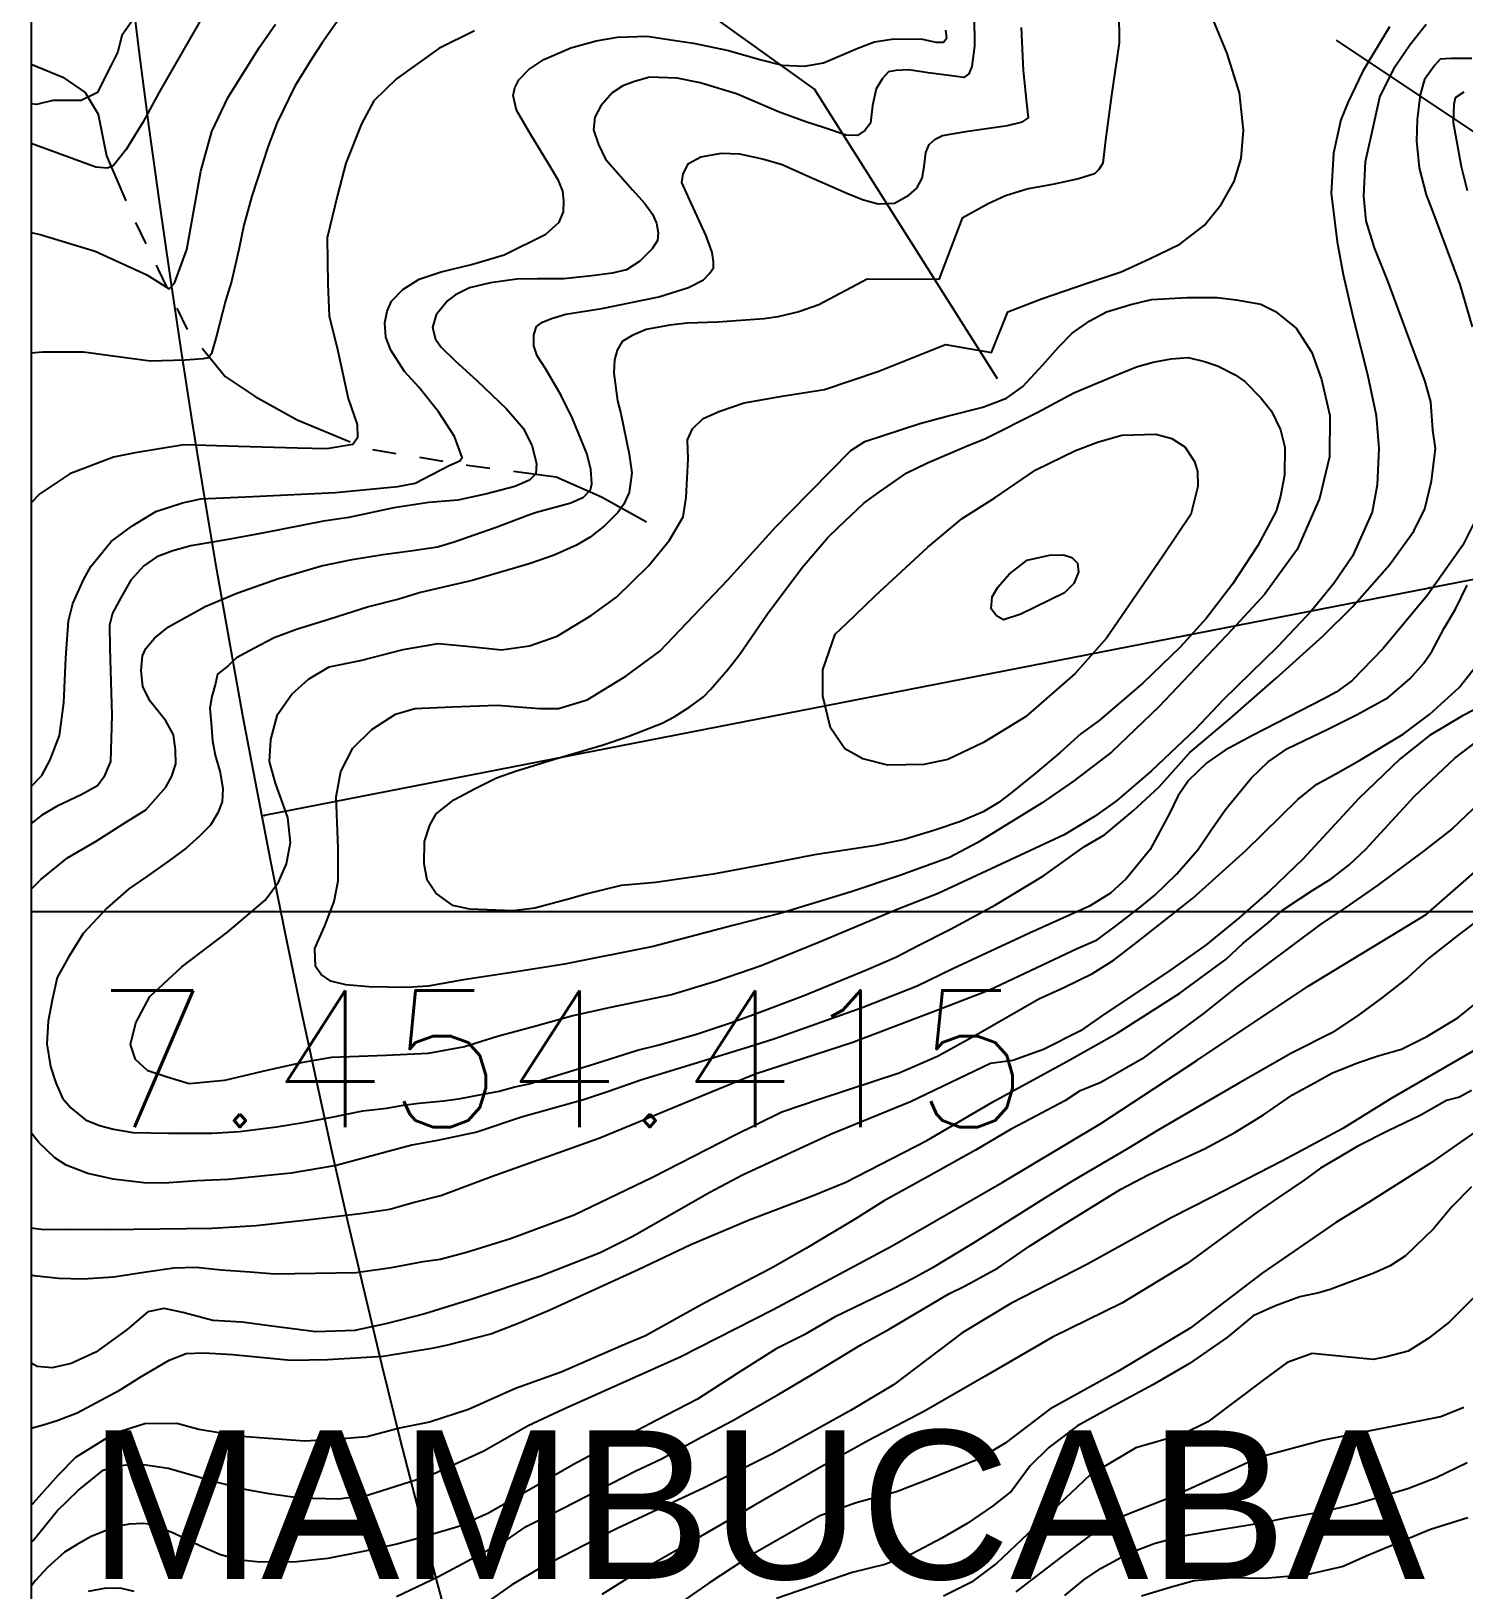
# Model space of a CAD drawing. Header units: millimetres. Extents: x 548366 to 1117317, y 7446967 to 14899125.
# Drawn here: x 549360 to 549963, y 7454129 to 7454786 of the extents above; entities that cross this region are included whole.
import ezdxf

# ---------------------------------------------------------------- set-up
doc = ezdxf.new("R2010")
doc.units = ezdxf.units.MM
doc.header["$MEASUREMENT"] = 0
doc.linetypes.add('RIO_PERIODICO', pattern=[5.8, 3, -0.4, 0.4, -0.4, 0.4, -0.4, 0.4, -0.4])
for name, color, linetype in [('AID5_25K', 2, 'Continuous'), ('CURVA_INTERMEDIÁRIA', 32, 'Continuous'), ('CURVA_MESTRA', 36, 'Continuous'), ('MALHA_TM', 8, 'Continuous'), ('RADIAIS', 222, 'Continuous'), ('RIO_PERIÓDICO', 4, 'RIO_PERIODICO'), ('RIO_PERMANENTE', 4, 'Continuous'), ('TXT_COORD_MALHA', 7, 'Continuous'), ('TXT_TOPÔNIMOS_2', 8, 'Continuous')]:
    doc.layers.add(name, color=color, linetype=linetype)
doc.styles.add('TXT_BAIRRO', font='ARIAL.TTF', dxfattribs={"height": 25})
doc.styles.add('TXT_MALHA_10K', font='romans.shx', dxfattribs={"height": 23})

msp = doc.modelspace()

# ---------------------------------------------------------------- linework, layer by layer
at = {"layer": 'AID5_25K'}
msp.add_lwpolyline([(549360, 7450410), (559365, 7450410), (559365, 7460415), (549360, 7460415), (549360, 7450410)], dxfattribs=at)
at = {"layer": 'CURVA_INTERMEDIÁRIA'}
for points, elevation in [([(549447.19, 7454817.83), (549413.67, 7454759.53), (549407.16, 7454747.32), (549400.03, 7454735.71), (549394.71, 7454729.02), (549392.15, 7454727.84), (549387.22, 7454728.23), (549360, 7454738.2)], 170), ([(549817.72, 7454807.11), (549817.94, 7454780.64), (549814.79, 7454758.59), (549812.19, 7454739.65), (549811.12, 7454730.01), (549809.46, 7454727.29), (549807.57, 7454725.39), (549800.82, 7454723.42), (549789.94, 7454721.02), (549779.63, 7454719.08), (549770.08, 7454716.26), (549762.81, 7454712.84), (549751.97, 7454706.8), (549742.09, 7454680.93), (549711.94, 7454681.1), (549691.63, 7454670.36), (549683.12, 7454667.33), (549674.35, 7454665.29), (549668.58, 7454664.45), (549658.75, 7454663.67), (549649.01, 7454663.07), (549636.15, 7454662.65), (549628.85, 7454661.69), (549618.88, 7454659.95), (549613.03, 7454657.45), (549608.82, 7454654.87), (549606.66, 7454651.21), (549605.52, 7454647.13), (549605.33, 7454641.57), (549606.84, 7454629.87), (549608.29, 7454624.54), (549611.78, 7454607.52), (549612.92, 7454599.54), (549611.7, 7454591.34), (549609.54, 7454586.42), (549606.96, 7454582.94), (549601.28, 7454577.26), (549595.27, 7454572.52), (549589.5, 7454569.09), (549580.13, 7454564.95), (549569.7, 7454561.32), (549545.63, 7454554.22), (549523.88, 7454549.18), (549514.7, 7454546.4), (549501.96, 7454543.22), (549485.7, 7454538.03), (549471.64, 7454533.65), (549462.23, 7454530.15), (549453.74, 7454525.72), (549446.46, 7454521.74), (549442.98, 7454518.38), (549438.48, 7454514.91), (549437.61, 7454510.93), (549436.05, 7454505.39), (549435.18, 7454500.54), (549435.7, 7454494.3), (549436.4, 7454486.86), (549437.41, 7454480.77), (549439.49, 7454473.49), (549440.7, 7454466.56), (549440.36, 7454461.19), (549438.62, 7454456.52), (549435.5, 7454451.32), (549430.82, 7454446.65), (549425.27, 7454441.62), (549417.74, 7454436.14), (549408.72, 7454429.73), (549401.09, 7454424.53), (549391.9, 7454416.39), (549381.85, 7454405.65), (549375.78, 7454395.78), (549370.9, 7454387.2), (549368.82, 7454377.67), (549367.09, 7454368.84), (549366.57, 7454359.31), (549368.13, 7454349.78), (549370.39, 7454342.91), (549373.16, 7454336.33), (549376.63, 7454332.34), (549382.87, 7454327.32), (549388.77, 7454324.9), (549394.66, 7454323.34), (549402.81, 7454321.89), (549417.81, 7454321.71), (549436.08, 7454321.65), (549447.65, 7454322.32), (549463.27, 7454324.3), (549474.5, 7454326.18), (549486.57, 7454328.34), (549499.55, 7454331.04), (549509.75, 7454332.19), (549516.78, 7454333.45), (549523.15, 7454334.23), (549533.76, 7454335.32), (549540.67, 7454336.28), (549548.73, 7454337.84), (549556.96, 7454339.34), (549563.55, 7454341.17), (549569.68, 7454342.49), (549594.84, 7454350.19), (549615.27, 7454356.55), (549624.32, 7454358.79), (549640.43, 7454363.53), (549654.77, 7454368.19), (549665.16, 7454371.97), (549684.97, 7454379.51), (549711.57, 7454390.39), (549724.01, 7454395.67), (549733.71, 7454400.75), (549747.05, 7454407.53), (549765.92, 7454417.7), (549786.09, 7454429.94), (549803.35, 7454442.25), (549811.76, 7454447.2), (549823.89, 7454457.33), (549834.66, 7454467.35), (549847.72, 7454481.9), (549864.67, 7454496.24), (549884.14, 7454513.24), (549903.86, 7454530.99), (549916.01, 7454543.02), (549931.85, 7454560.94), (549942.02, 7454574.99), (549946.72, 7454584.51), (549949.44, 7454596.13), (549951.2, 7454609.84), (549950.09, 7454617.63), (549949.14, 7454629.55), (549946.69, 7454638.53), (549941.38, 7454652.67), (549931.3, 7454680.02), (549925.46, 7454694.24), (549921.92, 7454705.67), (549920.96, 7454716.01), (549921.65, 7454730.68), (549924.22, 7454741.87), (549927.76, 7454757.66), (549934, 7454770.47), (549940.31, 7454779.74), (549947.24, 7454788.52)], 240), ([(549492.2, 7454794.32), (549482.48, 7454780.59), (549478.31, 7454774.21), (549470.93, 7454762.36), (549463.55, 7454747.03), (549459.77, 7454737.13), (549455.14, 7454722.89), (549452.91, 7454715.99), (549449.54, 7454703.92), (549447.37, 7454693.61), (549444.28, 7454680.11), (549441.82, 7454672.07), (549437.87, 7454656.68), (549435.92, 7454649.77), (549434.61, 7454648.01), (549432.43, 7454647.65), (549424.84, 7454646.96), (549410.03, 7454646.62), (549382.01, 7454650.41), (549364.83, 7454650.33), (549360, 7454649.95)], 190), ([(549404.21, 7454792.23), (549398.21, 7454783.68), (549396.5, 7454776.83), (549393.93, 7454771.7), (549390.5, 7454764.85), (549387.93, 7454759.72), (549381.08, 7454756.3), (549369.09, 7454756.3), (549362.24, 7454754.59), (549360, 7454754.98)], 160), ([(549756.95, 7454791.9), (549757.04, 7454779.24), (549755.94, 7454770.68), (549754.77, 7454767.57), (549752.58, 7454766.06), (549747.49, 7454766.65), (549737.57, 7454767.91), (549729.5, 7454769.17), (549723.95, 7454768.92), (549720.84, 7454768.33), (549718.41, 7454765.56), (549715.7, 7454761.25), (549714.19, 7454754.28), (549713.27, 7454746.72), (549710.96, 7454743.67), (549707.85, 7454741.57), (549703.14, 7454741.74), (549693.98, 7454744.76), (549686.16, 7454747.37), (549674.59, 7454751.53), (549656.94, 7454759.08), (549641.64, 7454763.7), (549632, 7454765.79), (549620.48, 7454766.12), (549613.92, 7454764.27), (549609.13, 7454762.43), (549604.51, 7454759.49), (549599.8, 7454754.03), (549597.28, 7454749.33), (549596.78, 7454743.97), (549598.79, 7454737.76), (549601.82, 7454731.63), (549613.1, 7454718.72), (549618.39, 7454712.92), (549621.5, 7454708.48), (549623.27, 7454704.7), (549623.94, 7454700.59), (549623.69, 7454697.4), (549621.42, 7454693.9), (549616.21, 7454688.69), (549610.58, 7454685), (549604.64, 7454683.65), (549596.06, 7454682.48), (549584.21, 7454681.3), (549573.16, 7454681.3), (549564.5, 7454681.13), (549553.32, 7454679.53), (549544.49, 7454677.52), (549538.69, 7454674.58), (549535.31, 7454672), (549530.44, 7454666.13), (549529.01, 7454660.84), (549530.27, 7454655.88), (549532.54, 7454652.56), (549538.42, 7454646.77), (549547.62, 7454638.5), (549560.06, 7454626.58), (549567.12, 7454618.43), (549570.82, 7454611.23), (549572.67, 7454603.51), (549572.5, 7454599.14), (549569.81, 7454596.46), (549563.56, 7454593.9), (549551.8, 7454590.8), (549539.61, 7454588.03), (549527.45, 7454587.18), (549512.66, 7454584.91), (549493.69, 7454580.87), (549483.02, 7454579.19), (549458.09, 7454574.36), (549442.96, 7454571.59), (549427.24, 7454568.82), (549419.62, 7454566.8), (549412.9, 7454564.28), (549407.44, 7454560.5), (549401.89, 7454554.46), (549397.84, 7454547.25), (549394.23, 7454540.54), (549392.97, 7454535.5), (549393.05, 7454525.78), (549393.97, 7454497.59), (549393.38, 7454478.12), (549390.58, 7454471.5), (549387.98, 7454467.8), (549381, 7454464.11), (549371, 7454459.24), (549364.44, 7454455.55), (549360, 7454451.93)], 220), ([(549360, 7454700.72), (549363.72, 7454699.87), (549386.92, 7454692.86), (549408.66, 7454682.93), (549418.03, 7454677.05), (549420.28, 7454679.44), (549425.58, 7454693.61), (549428.5, 7454709.97), (549431.41, 7454726.52), (549436.08, 7454743.28), (549442.97, 7454757.72), (549456.12, 7454778.72), (549462.88, 7454788.52)], 180), ([(549360, 7454424.42), (549364.04, 7454428.36), (549375.25, 7454437.53), (549387.35, 7454444.57), (549399.01, 7454451.95), (549408.28, 7454457.76), (549416.7, 7454467.25), (549419.23, 7454471.91), (549420.85, 7454477.17), (549420.7, 7454483.06), (549419.86, 7454489.33), (549416.64, 7454495.2), (549409.9, 7454503.69), (549407.07, 7454509.73), (549406.37, 7454516.44), (549406.83, 7454522.64), (549408.21, 7454525.7), (549411.96, 7454529.98), (549417.83, 7454534.77), (549433.3, 7454543.33), (549446.59, 7454549.02), (549464.12, 7454555.14), (549482.24, 7454560.52), (549495.18, 7454563.12), (549508.02, 7454565.27), (549520.73, 7454566.95), (549530.99, 7454568.4), (549538, 7454570.5), (549555.69, 7454576.77), (549570.22, 7454582.22), (549572.73, 7454583), (549587.2, 7454586.98), (549592.48, 7454589.35), (549595.47, 7454592.41), (549596.01, 7454595.01), (549595.55, 7454601.18), (549593.86, 7454607.68), (549587.81, 7454622.42), (549583.14, 7454632.13), (549576.69, 7454643.28), (549573.02, 7454648.86), (549571.56, 7454653.07), (549571.56, 7454657.73), (549572.71, 7454661.17), (549575.31, 7454663.09), (549579, 7454664.56), (549585.05, 7454666.32), (549600.26, 7454668.81), (549624.15, 7454673.62), (549636.64, 7454677.68), (549643.04, 7454680.78), (549645.56, 7454683.45), (549647.25, 7454685.9), (549647.25, 7454688.42), (549646.64, 7454692.32), (549644.17, 7454699.43), (549637.28, 7454714.34), (549633.91, 7454721.81), (549634.44, 7454725.48), (549636.74, 7454729.76), (549641.95, 7454732.59), (549650.6, 7454734.12), (549658.24, 7454733.9), (549668.35, 7454731.6), (549676.12, 7454729.34), (549687.37, 7454724.29), (549704.3, 7454716.95), (549710.39, 7454714.46), (549716.6, 7454712.83), (549723.49, 7454713.14), (549729.39, 7454716.5), (549732.84, 7454719.49), (549735.13, 7454723.69), (549735.9, 7454728.56), (549736.67, 7454734.45), (549737.97, 7454737.74), (549740.5, 7454740.11), (549743.61, 7454741.65), (549754.34, 7454743.38), (549770.95, 7454745.8), (549777.36, 7454747.36), (549779.78, 7454749.09), (549779.09, 7454755.31), (549777.7, 7454768.96), (549776.85, 7454787.09)], 230), ([(549360, 7454467.56), (549364.5, 7454472.14), (549367.99, 7454478.78), (549371.97, 7454489.02), (549373.75, 7454502.84), (549374.53, 7454521.8), (549375.77, 7454537.25), (549377.53, 7454544.67), (549382.17, 7454554.84), (549385.12, 7454560.23), (549393.74, 7454570.73), (549402.32, 7454577.22), (549412.44, 7454583.35), (549423.64, 7454587.02), (549431.48, 7454588.71), (549453.27, 7454589.69), (549488.11, 7454591.33), (549514.29, 7454593.8), (549521.58, 7454595.27), (549535.95, 7454602.64), (549540.38, 7454604.72), (549541.36, 7454606.09), (549538.16, 7454614.96), (549531.44, 7454625.32), (549523.19, 7454635.69), (549517.18, 7454642.21), (549511.37, 7454651.27), (549509.33, 7454656.73), (549508.94, 7454662.73), (549509.92, 7454667.68), (549511.75, 7454671.92), (549516.49, 7454676.79), (549523.27, 7454681.16), (549532.55, 7454684.23), (549545.32, 7454687.25), (549559.16, 7454691.43), (549576.68, 7454700.06), (549582.23, 7454705.15), (549584.12, 7454709.45), (549584.26, 7454714.13), (549583.81, 7454718.17), (549581.98, 7454722.67), (549578.11, 7454729.31), (549570.14, 7454742.22), (549564.32, 7454752.3), (549562.89, 7454758.43), (549563.54, 7454761.69), (549565.25, 7454765.05), (549569.56, 7454769.41), (549575.83, 7454773.65), (549587.16, 7454778.43), (549597.8, 7454781.43), (549606.88, 7454783), (549619.31, 7454783.39), (549629.3, 7454781.89), (549638.81, 7454780.51), (549653.56, 7454777.38), (549666.79, 7454773.65), (549676.19, 7454771.24), (549685.59, 7454770.72), (549693.52, 7454772.17), (549708.02, 7454778.3), (549715, 7454780.97), (549723.13, 7454782.24), (549735.14, 7454782.11), (549740.82, 7454780.93), (549744.02, 7454780.87), (549745.47, 7454782.65), (549745.08, 7454786)], 210), ([(549966.4, 7454774.06), (549957.59, 7454773.98), (549953.07, 7454773.68), (549950.93, 7454771.23), (549946.56, 7454765.11), (549944.72, 7454758.76), (549943.43, 7454748.36), (549943.2, 7454739.33), (549944.34, 7454727.94), (549947.26, 7454716.65), (549950.33, 7454708.63), (549961.37, 7454678.88), (549966.65, 7454661.01)], 230), ([(549964.57, 7454718.33), (549962.12, 7454728.35), (549960.49, 7454736.97), (549958.74, 7454746.99), (549959.07, 7454754.79), (549959.58, 7454757.64), (549963.27, 7454759.91)], 220), ([(549745.62, 7454623.46), (549760.64, 7454627.29), (549770.62, 7454631.01), (549777.42, 7454635.94), (549785.86, 7454645.03), (549792.44, 7454652.47), (549798.28, 7454658.44), (549805.63, 7454663.59), (549812.65, 7454667.42), (549822.95, 7454670.49), (549831.61, 7454672.57), (549846.57, 7454673.46), (549859.18, 7454673.35), (549867.29, 7454672.47), (549877.56, 7454670.61), (549883.81, 7454667.55), (549892.47, 7454660.54), (549899.16, 7454650.25), (549903.23, 7454638.91), (549906.74, 7454623.69), (549906.52, 7454606.3), (549902.35, 7454588.78), (549892.89, 7454567.36), (549879.19, 7454548.33), (549865.59, 7454533.66), (549834.74, 7454501.05), (549814.73, 7454482.02), (549798.73, 7454469.86), (549785.63, 7454460.69), (549758.55, 7454444.05), (549746.56, 7454437.74), (549725.73, 7454430.07), (549705.17, 7454423.24), (549675.68, 7454414.26), (549655.32, 7454409.09), (549621.88, 7454400.22), (549584.52, 7454392.73), (549564.13, 7454389.56), (549542, 7454386.13), (549527.09, 7454383.51), (549517.88, 7454382.96), (549502.09, 7454383.18), (549492.47, 7454384.05), (549486.12, 7454385.69), (549482.06, 7454388.43), (549479.65, 7454391.83), (549479.44, 7454399.33), (549483.61, 7454408.96), (549487.55, 7454419.15), (549489.2, 7454427.87), (549489.2, 7454441.66), (549488.33, 7454463.21), (549490.41, 7454473.94), (549495.35, 7454483.66), (549503.36, 7454491.54), (549513.33, 7454498), (549521.56, 7454500.41), (549537.24, 7454501.07), (549556.16, 7454501.77), (549574.03, 7454500.46), (549581.98, 7454500.46), (549594.04, 7454504.08), (549610.38, 7454514.04), (549624.63, 7454524.55), (549653.2, 7454554.53), (549673.31, 7454576.72), (549679.67, 7454583.18), (549705.04, 7454608.99), (549710.88, 7454612.78), (549734.02, 7454620.34), (549745.62, 7454623.46)], 260), ([(549798.85, 7454633.33), (549815.35, 7454640.14), (549825.33, 7454644.23), (549832.28, 7454646.22), (549839.94, 7454647.65), (549847, 7454648.1), (549853.95, 7454646.52), (549859.33, 7454644.69), (549866.84, 7454640.9), (549870.89, 7454638.04), (549877.63, 7454631.15), (549882.08, 7454625.53), (549885.85, 7454617.74), (549887.68, 7454610.34), (549887.57, 7454598.67), (549885.84, 7454589.79), (549884.06, 7454583.48), (549876.4, 7454568.99), (549865.66, 7454552.76), (549854.64, 7454538.22), (549843.71, 7454526.24), (549827.98, 7454511.06), (549809.53, 7454495.33), (549801.84, 7454489.76), (549793.1, 7454481.87), (549782.67, 7454473.05), (549772.42, 7454464.78), (549767.09, 7454460.73), (549760.81, 7454456.98), (549751.25, 7454452.86), (549740.43, 7454449.16), (549727.46, 7454445.23), (549715.6, 7454442.72), (549696.21, 7454439.75), (549689.75, 7454438.76), (549671.77, 7454435.36), (549647.09, 7454430.7), (549622.79, 7454427.18), (549608.42, 7454425.84), (549594.1, 7454422.44), (549585.57, 7454420), (549571.98, 7454416.35), (549562.96, 7454415.2), (549544.63, 7454415.99), (549537.45, 7454417.53), (549530.28, 7454422.71), (549526.71, 7454428.17), (549525.38, 7454435.02), (549525.58, 7454444.44), (549527.85, 7454451.32), (549530.47, 7454456.1), (549534.53, 7454459.28), (549537.93, 7454462.01), (549547.17, 7454466.84), (549555.89, 7454471.2), (549563.89, 7454474.06), (549578.83, 7454478.67), (549586.44, 7454480.94), (549600.41, 7454485), (549611.52, 7454488.8), (549625.58, 7454494.26), (549630.72, 7454496.92), (549637.27, 7454501.04), (549643, 7454505.38), (549646.02, 7454508.44), (549653.28, 7454516.77), (549658.37, 7454523.28), (549669.96, 7454540.2), (549684.56, 7454559.74), (549695.3, 7454572.37), (549699.79, 7454576.71), (549710.48, 7454586.86), (549717.05, 7454591.65), (549728.68, 7454599.58), (549737.32, 7454603.87), (549753.71, 7454610.86), (549761.66, 7454614.11), (549783.48, 7454625.04), (549798.85, 7454633.33)], 270), ([(549715.3, 7454547.89), (549737.51, 7454568.31), (549751.96, 7454580.41), (549765.63, 7454589.06), (549782.94, 7454600.83), (549799.55, 7454609.05), (549808.84, 7454612.56), (549819.12, 7454615.44), (549833.43, 7454615.82), (549840.14, 7454614.04), (549845.66, 7454610.54), (549849.67, 7454604.4), (549850.93, 7454600.14), (549851.05, 7454593.87), (549848.16, 7454582.04), (549836.37, 7454564.5), (549812.64, 7454529.96), (549799.41, 7454515.09), (549778.58, 7454496.92), (549760.84, 7454486.07), (549745.92, 7454478.93), (549735.75, 7454476.8), (549720.58, 7454476.55), (549710.16, 7454479.18), (549702.57, 7454483.44), (549696.42, 7454492.2), (549693.29, 7454505.61), (549693.27, 7454516.63), (549698.47, 7454531.67), (549703.2, 7454536.25), (549715.3, 7454547.89)], 280), ([(549968.03, 7454579.76), (549962.73, 7454569.22), (549947.84, 7454548.12), (549929.13, 7454525.73), (549915.88, 7454512.04), (549909.29, 7454507.23), (549904.19, 7454504.5), (549874.14, 7454489.09), (549862.58, 7454482.82), (549854.92, 7454477.47), (549847.22, 7454470.14), (549842.7, 7454463.56), (549839.33, 7454456.53), (549831.05, 7454441), (549820.94, 7454428.69), (549814.28, 7454422.65), (549805.5, 7454417.17), (549780.27, 7454405.82), (549747.98, 7454390.85), (549732.97, 7454383.59), (549709.79, 7454374.37), (549673.05, 7454361.35), (549662.03, 7454357.83), (549639.02, 7454350.81), (549616.62, 7454343.92), (549603.06, 7454339.18), (549592.53, 7454335.73), (549566.46, 7454328.34), (549547.55, 7454322.07), (549531.11, 7454318.62), (549520.31, 7454316.56), (549508.71, 7454313.54), (549488.42, 7454308.11), (549469.38, 7454304.75), (549442.99, 7454302.22), (549429.74, 7454301.53), (549416.03, 7454300.62), (549407.41, 7454300.72), (549394.46, 7454302.32), (549383.82, 7454304.69), (549374.71, 7454308.13), (549369.92, 7454311.3), (549363.18, 7454317.73), (549360, 7454321.81)], 230), ([(549766.87, 7454551.53), (549771.66, 7454556.99), (549779.2, 7454562.84), (549788.73, 7454564.89), (549794.5, 7454565.05), (549798.08, 7454563.97), (549800.4, 7454561.64), (549800.81, 7454557.81), (549798.9, 7454553.03), (549794.93, 7454549.06), (549776.56, 7454540.06), (549769.33, 7454537.7), (549766.33, 7454539.36), (549764.14, 7454542.36), (549764.55, 7454547.42), (549766.87, 7454551.53)], 290), ([(549360, 7454281.84), (549365.21, 7454281.05), (549376.98, 7454281.31), (549392.33, 7454281.09), (549436.19, 7454281.61), (549454.69, 7454282.86), (549476.18, 7454285.15), (549499.63, 7454287.92), (549511.03, 7454289.72), (549520.27, 7454292.33), (549532.38, 7454295.35), (549553.79, 7454303.35), (549599.33, 7454319.7), (549634.09, 7454334), (549664.82, 7454346.61), (549705.47, 7454359.75), (549739.47, 7454372.72), (549763.38, 7454381.99), (549800.58, 7454399.51), (549808.73, 7454403.04), (549817.05, 7454409.16), (549826.81, 7454416.72), (549832.97, 7454421.89), (549842.13, 7454430.71), (549851.17, 7454440.92), (549856.29, 7454448.64), (549862.79, 7454457.93), (549873.63, 7454471.02), (549880.69, 7454477.91), (549888.89, 7454483.59), (549905.87, 7454491.73), (549918.17, 7454497.83), (549931.29, 7454505.04), (549940.53, 7454513.02), (549946.11, 7454519.29), (549949.56, 7454524.33), (549954.85, 7454534.15), (549959.57, 7454542.19), (549964.44, 7454552.26)], 220), ([(549360, 7454261.98), (549361.17, 7454261.7), (549371.68, 7454260.66), (549381.85, 7454260.39), (549394.65, 7454261.17), (549408.42, 7454263.32), (549420.01, 7454264.95), (549429.48, 7454265.28), (549439.98, 7454264.18), (549452.18, 7454263.33), (549462.37, 7454262.48), (549496.81, 7454263), (549511.74, 7454265.09), (549525, 7454267.57), (549532.22, 7454268.58), (549543.26, 7454271.58), (549561.73, 7454277.38), (549588.54, 7454287.25), (549621.56, 7454303.12), (549655.75, 7454320.65), (549675.97, 7454330.6), (549692.16, 7454336.08), (549725.44, 7454347.06), (549741.48, 7454354.08), (549757.73, 7454363.01), (549784.22, 7454378.19), (549794.74, 7454382.96), (549806.78, 7454388.88), (549815.95, 7454394.61), (549825.7, 7454402.25), (549848.83, 7454420.39), (549871.37, 7454440.67), (549893.27, 7454462.11), (549901.26, 7454468.49), (549909.23, 7454472.93), (549919.54, 7454478.86), (549937.54, 7454489.6), (549948.84, 7454498.07), (549961.08, 7454509.28), (549968.91, 7454519.25)], 210), ([(549360, 7454197.43), (549364.68, 7454198.8), (549370.9, 7454200.78), (549379.41, 7454203.91), (549397.45, 7454213.56), (549406.12, 7454219.05), (549418.11, 7454226.12), (549425.28, 7454228.87), (549432.7, 7454229.22), (549444.92, 7454228.49), (549469.35, 7454226.08), (549484.77, 7454226.43), (549508.16, 7454227.73), (549529.48, 7454231.26), (549535.34, 7454232.5), (549553.46, 7454237.24), (549565.46, 7454241.81), (549578.12, 7454247.13), (549615.46, 7454264.25), (549637.64, 7454274.77), (549662.22, 7454285.16), (549688.55, 7454295.16), (549703, 7454301.06), (549737.07, 7454318.61), (549765.15, 7454335.04), (549797.22, 7454352.59), (549817.16, 7454363.79), (549828.43, 7454370.92), (549843.53, 7454380.57), (549863.04, 7454394.96), (549870.09, 7454401.52), (549880.87, 7454410.39), (549886.74, 7454415.56), (549894.25, 7454420.39), (549899.47, 7454423.89), (549907.23, 7454428.72), (549914.83, 7454434.67), (549921.77, 7454441.19), (549942.32, 7454463.49), (549959.33, 7454479.43), (549968.69, 7454486.65)], 190), ([(549975.65, 7454466.4), (549958.24, 7454449.76), (549946.04, 7454440.36), (549926.91, 7454426.11), (549913.12, 7454416.45), (549902.52, 7454409.3), (549867.56, 7454383.26), (549853.51, 7454372), (549827.73, 7454352.98), (549810.23, 7454343.04), (549801.35, 7454339.34), (549795.11, 7454335.23), (549782.98, 7454328.82), (549772.24, 7454323.26), (549757.53, 7454314.52), (549738.9, 7454304.11), (549718.75, 7454292.99), (549706.95, 7454285.57), (549686.34, 7454273.2), (549671.36, 7454264.72), (549643.58, 7454250.21), (549618.65, 7454236.3), (549608.18, 7454231.93), (549583.07, 7454221.01), (549563.85, 7454214.12), (549544.11, 7454205.33), (549527.67, 7454200.03), (549515.08, 7454197.52), (549501.29, 7454193.81), (549489.22, 7454192.88), (549475.17, 7454191.95), (549448.55, 7454194.04), (549430.52, 7454196.96), (549421.37, 7454199.47), (549407.85, 7454199.34), (549394.89, 7454195.25), (549378.72, 7454185.19), (549371.43, 7454177.64), (549360.78, 7454165.9), (549360, 7454165.19)], 180), ([(549360, 7454149.34), (549360.78, 7454150.17), (549370.91, 7454162.69), (549379.92, 7454171.4), (549390.36, 7454179.75), (549396.63, 7454181.83), (549406.34, 7454182.35), (549417.69, 7454180.59), (549428.03, 7454177.67), (549436.59, 7454175.17), (549450.59, 7454171.72), (549459.99, 7454169.95), (549473.11, 7454168.18), (549489.51, 7454167.76), (549501.93, 7454169.43), (549528.1, 7454177.68), (549550.55, 7454188.01), (549569.2, 7454198.58), (549583.92, 7454205.46), (549633.18, 7454227.55), (549672.3, 7454247.43), (549722.49, 7454274.2), (549768.74, 7454300.85), (549810.24, 7454325.76), (549850.62, 7454352.21), (549897.57, 7454383.58), (549947.24, 7454413.71), (549984.39, 7454446.22)], 170), ([(549970.47, 7454412.41), (549961.37, 7454405.51), (549948.34, 7454395.29), (549939.4, 7454387.1), (549928.37, 7454378.53), (549918.84, 7454371.43), (549907.75, 7454364), (549890.52, 7454355.27), (549868.6, 7454342.88), (549834.88, 7454323.25), (549821.24, 7454314.86), (549798.44, 7454301.53), (549786.37, 7454294.19), (549756.84, 7454275.45), (549739.44, 7454264.96), (549731.29, 7454260.55), (549722.86, 7454256.08), (549698.1, 7454244.2), (549685.45, 7454236.73), (549673.65, 7454230.87), (549657.25, 7454220.51), (549640.46, 7454209.68), (549623.44, 7454200.81), (549612.77, 7454195.3), (549588.32, 7454182.24), (549573.36, 7454173.68), (549552.24, 7454161.56), (549539.56, 7454155.97), (549524.25, 7454151.43), (549513.86, 7454148.7), (549499.78, 7454145.64), (549484.82, 7454142.59), (549471.82, 7454141.19), (549456.25, 7454141.11), (549448.29, 7454141.89), (549439.68, 7454144.1), (549431.28, 7454147.86), (549420.17, 7454153.19), (549411.52, 7454156.68), (549409.41, 7454157.01), (549407.27, 7454157.29), (549401.24, 7454157.03), (549395.38, 7454155.89), (549390.22, 7454153.88), (549384.97, 7454151.7), (549379.34, 7454148.5), (549374.09, 7454145.27), (549366.92, 7454138.9), (549361.76, 7454133.39), (549360, 7454130.92)], 160), ([(549969.07, 7454357.41), (549932.44, 7454336.21), (549912.1, 7454323.61), (549886.77, 7454309.97), (549856.76, 7454294.51), (549839.88, 7454285.96), (549804.66, 7454266.54), (549772.38, 7454249.93), (549751.85, 7454237.55), (549723.04, 7454215.73), (549705.19, 7454205.1), (549672.29, 7454186.87), (549643.27, 7454172.3), (549606.64, 7454155.32), (549592.91, 7454148.29), (549574.41, 7454138.75), (549562.36, 7454131.56), (549547.15, 7454120.92)], 140), ([(549966.35, 7454339.61), (549961.32, 7454336.84), (549955.78, 7454335.45), (549944.68, 7454329.05), (549931.5, 7454322.81), (549918.5, 7454316.23), (549908.44, 7454310.34), (549902.72, 7454306.88), (549895.84, 7454301.89), (549885.09, 7454294.62), (549876.08, 7454288.38), (549846.6, 7454266.73), (549819.11, 7454250.16), (549789.98, 7454235.78), (549761.89, 7454219.5), (549736.06, 7454204.6), (549712.52, 7454192.25), (549691.25, 7454180.47), (549664.12, 7454164.83), (549636.42, 7454148.86), (549611.88, 7454134.82), (549600.16, 7454127.42)], 130), ([(549973.32, 7454326.07), (549949, 7454309.05), (549922.96, 7454292.48), (549909.18, 7454284.11), (549878.2, 7454262.7), (549847.94, 7454239.64), (549817.37, 7454221.29), (549788.87, 7454205.5), (549769.96, 7454191.14), (549758.76, 7454184.48), (549738.48, 7454176.21), (549724.3, 7454170.71), (549707.27, 7454166.08), (549692.03, 7454160.53), (549664.46, 7454144.89), (549645.31, 7454132.24), (549621.87, 7454116.01)], 120), ([(549966.26, 7454299), (549958.03, 7454290.64), (549950.33, 7454281.34), (549938.46, 7454270.01), (549932.12, 7454265.84), (549925.2, 7454262.77), (549906.85, 7454255.89), (549901.99, 7454254.41), (549894.03, 7454252.79), (549883.77, 7454249.02), (549874.46, 7454244.7), (549863.6, 7454235.76), (549847.54, 7454224.65), (549832.15, 7454215.75), (549813.88, 7454205.86), (549800.39, 7454198.44), (549788.38, 7454189.41), (549780.55, 7454181.6), (549772.74, 7454170.9), (549764.72, 7454164.66), (549754.06, 7454157.38), (549743.4, 7454151.18), (549730.62, 7454144.51), (549719.29, 7454140.06), (549705.66, 7454136.69), (549673.81, 7454125.77)], 110), ([(549774.7, 7454128.53), (549794.4, 7454143.76), (549808.3, 7454154.14), (549820.36, 7454160.84), (549841, 7454169.06), (549877.22, 7454185.42), (549903.48, 7454192.47), (549953.4, 7454202.44), (549963.12, 7454206.35)], 90), ([(549795.08, 7454127.03), (549803.08, 7454133.7), (549810.4, 7454138.59), (549822.09, 7454144.91), (549833.1, 7454149.02), (549844.27, 7454152.05), (549861.56, 7454154.95), (549877.86, 7454157.57), (549888.93, 7454159.87), (549903.13, 7454162.3), (549917.7, 7454165.68), (549939.57, 7454172.04), (549951.43, 7454176.75), (549964.54, 7454183.07)], 80), ([(549964.82, 7454159.76), (549949.11, 7454154.86), (549921.9, 7454143.55), (549912.33, 7454139.26), (549896.96, 7454135.72), (549879.22, 7454134.2), (549864.69, 7454134.53), (549849.56, 7454133.18), (549839.42, 7454130.48), (549827.42, 7454126.77)], 70)]:
    msp.add_lwpolyline(points, dxfattribs=dict(at, elevation=elevation))
at = {"layer": 'CURVA_MESTRA'}
for points, elevation in [([(549931.75, 7454787.38), (549920.6, 7454768.71), (549914.33, 7454755.75), (549911.35, 7454748.22), (549908.21, 7454734.1), (549907.27, 7454717.32), (549909.77, 7454696.79), (549912.28, 7454683.14), (549916.52, 7454664.79), (549922.52, 7454640.97), (549926.13, 7454623.72), (549927.37, 7454609.81), (549926.58, 7454594.6), (549924.54, 7454582.99), (549916.18, 7454564.54), (549908.33, 7454553.09), (549898.91, 7454541.48), (549884.72, 7454526.46), (549861.79, 7454504.03), (549849.98, 7454491.53), (549831.6, 7454474.13), (549816.93, 7454461.51), (549807.67, 7454454.92), (549794.79, 7454447.23), (549782.54, 7454441.43), (549741.81, 7454422.53), (549724.61, 7454415.87), (549710.17, 7454409.75), (549691.16, 7454401.75), (549667.29, 7454392.03), (549648.49, 7454385.69), (549629.48, 7454379.89), (549603.88, 7454374.56), (549588.02, 7454371.11), (549572.38, 7454366.69), (549556.36, 7454362.3), (549542.47, 7454357.99), (549527.08, 7454355.17), (549509.49, 7454354.38), (549486.4, 7454353.44), (549474.37, 7454351.41), (549459.77, 7454348.11), (549441.39, 7454343.88), (549426.47, 7454342.47), (549417.27, 7454345.24), (549409.12, 7454347.84), (549403.92, 7454352.69), (549401.83, 7454358.93), (549404.09, 7454368.11), (549409.9, 7454379.19), (549423.44, 7454391.7), (549442.6, 7454406.29), (549458.46, 7454419.78), (549464.18, 7454427.25), (549467.48, 7454435.09), (549469.2, 7454444.03), (549468.1, 7454454.54), (549462.89, 7454468.91), (549460.38, 7454478.16), (549460.85, 7454487.41), (549463.72, 7454497.86), (549469.68, 7454506.49), (549476.75, 7454512.76), (549485.39, 7454517.94), (549498.58, 7454520.61), (549516.56, 7454525.22), (549531.33, 7454527.73), (549543.42, 7454526.63), (549558.02, 7454525.06), (549569.8, 7454526.79), (549581.43, 7454530.87), (549595.69, 7454539.54), (549606.37, 7454547.22), (549619.87, 7454560.4), (549628.67, 7454571.32), (549634.48, 7454581.05), (549635.74, 7454589.2), (549636.52, 7454605.51), (549636.24, 7454613.48), (549638.43, 7454618.18), (549642.83, 7454622.42), (549649.9, 7454625.56), (549660.11, 7454629.01), (549676.91, 7454631.99), (549693.96, 7454634.67), (549716.89, 7454642.35), (549744.85, 7454653.64), (549764.25, 7454650.28), (549771.16, 7454667.37), (549785.29, 7454672.86), (549804.14, 7454679.29), (549818.83, 7454684.23), (549830.76, 7454689.72), (549843.49, 7454695.83), (549853.85, 7454703.83), (549860.98, 7454712.56), (549866.47, 7454722.28), (549869.3, 7454731.85), (549870.4, 7454743.77), (549868.67, 7454759.54), (549863.49, 7454776.17), (549846.85, 7454816.29)], 250), ([(549546.57, 7454785.62), (549531.64, 7454778.16), (549513.72, 7454765.47), (549504.29, 7454756.25), (549498.99, 7454746.44), (549492.51, 7454729.97), (549488.96, 7454716.5), (549484.64, 7454698.46), (549484.83, 7454679.04), (549485.42, 7454665.6), (549488.76, 7454652.27), (549493.47, 7454630.94), (549497.2, 7454619.96), (549497.4, 7454614.27), (549495.44, 7454611.53), (549484.44, 7454609.76), (549472.17, 7454609.96), (549447.23, 7454610.74), (549424.25, 7454611.33), (549403.74, 7454607.96), (549394.71, 7454606.19), (549376.25, 7454599.13), (549363.68, 7454590.7), (549360, 7454586.92)], 200), ([(549976.68, 7454504.57), (549962.54, 7454497.31), (549948.6, 7454489.07), (549936.23, 7454479.27), (549918.87, 7454462.47), (549895.31, 7454436.98), (549881.36, 7454423.64), (549868.55, 7454412.31), (549854.6, 7454400.93), (549838.3, 7454389.36), (549811.99, 7454371.91), (549801.69, 7454364.73), (549786.18, 7454356.89), (549773.22, 7454352.18), (549763.79, 7454351), (549730.11, 7454334.85), (549696.52, 7454321.12), (549659.5, 7454303.96), (549645.75, 7454296.7), (549612.96, 7454278.07), (549599.5, 7454271.29), (549574.16, 7454261.29), (549546.08, 7454251.88), (549525.66, 7454245.6), (549509.83, 7454241.57), (549496.28, 7454238.63), (549479.78, 7454238.04), (549461.32, 7454240.39), (549448.75, 7454242.16), (549436.47, 7454242.77), (549423.9, 7454246.1), (549416.05, 7454247.87), (549409.17, 7454246.49), (549400.34, 7454239.04), (549387.18, 7454229.43), (549376.84, 7454224.68), (549368.79, 7454222.91), (549362.51, 7454223.5), (549360, 7454224.88)], 200), ([(549513.81, 7454126.68), (549531.24, 7454134.88), (549541.71, 7454140.46), (549560.29, 7454150.51), (549568.43, 7454156.06), (549583.65, 7454163.65), (549594.03, 7454168.97), (549614.56, 7454179.48), (549625.03, 7454184.44), (549642.37, 7454193.85), (549655.15, 7454200.58), (549674.09, 7454211.36), (549688.46, 7454219.95), (549709.18, 7454232.57), (549721.24, 7454239.13), (549746.3, 7454254.07), (549752.86, 7454257.26), (549767.02, 7454264.92), (549780.25, 7454274.14), (549793.7, 7454282.64), (549809.11, 7454292.25), (549818.73, 7454298.04), (549830.25, 7454304.09), (549838.59, 7454307.99), (549853.98, 7454315.13), (549866.66, 7454321.95), (549878.78, 7454329.41), (549891.02, 7454337.73), (549901.43, 7454343.55), (549907.55, 7454346.92), (549918.37, 7454351.26), (549926.97, 7454354.18), (549936.78, 7454357.05), (549947.51, 7454362.37), (549960.55, 7454370.25), (549968.49, 7454376.59)], 150), ([(549973.36, 7454258.58), (549956.88, 7454242.13), (549948.08, 7454235.28), (549939.71, 7454229.89), (549930.53, 7454227.46), (549924.93, 7454226.37), (549899.29, 7454228.93), (549888.77, 7454225.16), (549878.63, 7454217.71), (549855.36, 7454200.11), (549844.57, 7454194.86), (549825, 7454189.19), (549805.65, 7454177.69), (549766.49, 7454140.72), (549755.81, 7454132.71), (549744.07, 7454126.78)], 100), ([(549384.12, 7454128.89), (549390.82, 7454130.18), (549397.38, 7454130.27), (549403.24, 7454128.94)], 150)]:
    msp.add_lwpolyline(points, dxfattribs=dict(at, elevation=elevation))
at = {"layer": 'MALHA_TM'}
msp.add_lwpolyline([(549360, 7454415), (559365, 7454415)], dxfattribs=at)
at = {"layer": 'RADIAIS', "linetype": 'Continuous', "ltscale": 2.5}
msp.add_lwpolyline([(559269.37, 7456370.1), (549458.09, 7454455.41)], dxfattribs=at)
msp.add_circle((554363.71, 7455412.75), 4998.2, dxfattribs=at)
for p in [(549948.65, 7454551.14), (549458.09, 7454455.41)]:
    msp.add_point(p, dxfattribs=at)
at = {"layer": 'RIO_PERIÓDICO', "ltscale": 25, "flags": 128}
for points in [[(549909.3, 7454781.69), (549997.86, 7454722.69), (550052.97, 7454686.84), (550088.71, 7454675.19), (550112.04, 7454666.45), (550126.3, 7454653.27), (550143.02, 7454609.05), (550147.56, 7454541.46), (550170.76, 7454482.45), (550200.23, 7454443.22), (550219.66, 7454414.13), (550227.27, 7454397.37), (550235.06, 7454372.38), (550237.84, 7454354.61), (550241.18, 7454340.17), (550245.35, 7454324.6)], [(549360, 7454771.66), (549373.38, 7454766.09), (549382.77, 7454759.72), (549388.16, 7454750.61), (549391.68, 7454733.02), (549402.24, 7454708.4), (549413.51, 7454685.18), (549425.77, 7454659.69), (549441.66, 7454640.15), (549454.34, 7454631.71), (549471.93, 7454621.86), (549500.8, 7454609.9), (549543.74, 7454602.86), (549581.05, 7454597.94), (549600.05, 7454589.5), (549619.06, 7454578.94)]]:
    msp.add_lwpolyline(points, dxfattribs=at)
at = {"layer": 'RIO_PERMANENTE', "ltscale": 25, "flags": 128}
msp.add_lwpolyline([(549766.81, 7454639.22), (549689.75, 7454761.11), (549592.76, 7454830.65), (549476.79, 7454914.94), (549394.56, 7454950.77), (549360.82, 7454963.41)], dxfattribs=at)

# ---------------------------------------------------------------- texts
at = {"layer": 'TXT_COORD_MALHA', "style": 'TXT_MALHA_10K'}
msp.add_text('7.454.415', height=57.5, dxfattribs=at).set_placement((549386.26, 7454324.21))
at = {"layer": 'TXT_TOPÔNIMOS_2', "style": 'TXT_BAIRRO'}
msp.add_text('MAMBUCABA', height=62.5, dxfattribs=at).set_placement((549384.14, 7454134.02))

doc.saveas('drawing.dxf')
